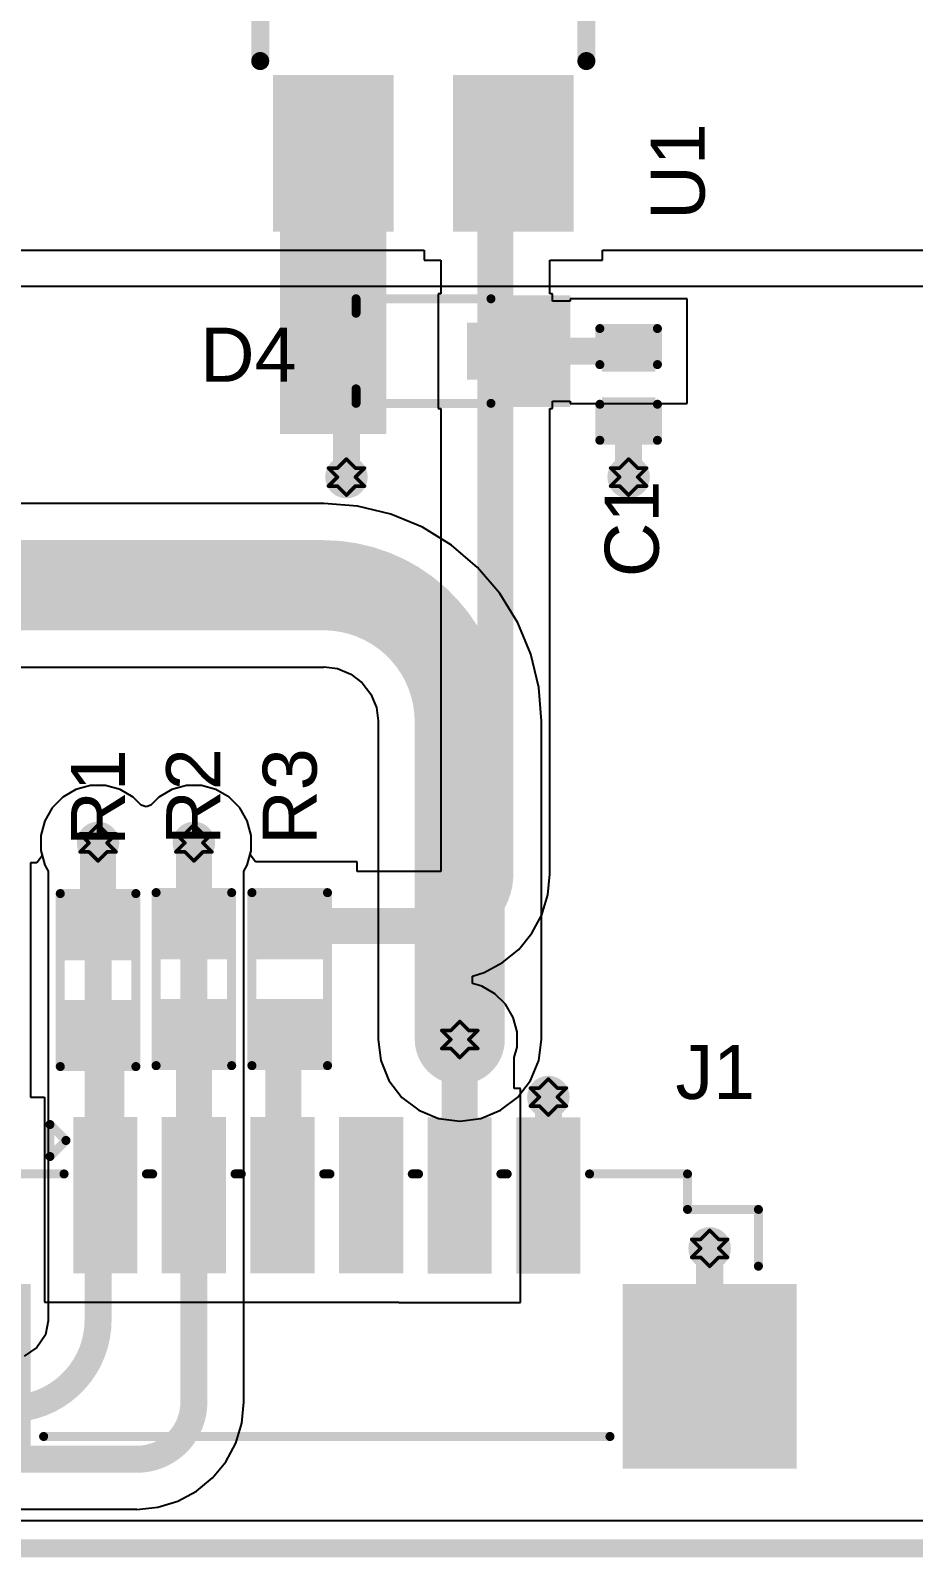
# Model space of a CAD drawing. Header units: inches. Extents: x -4 to 182, y -4 to 85.
# Drawn here: x 33.43 to 45.88, y -4.13 to 17.39 of the extents above; entities that cross this region are included whole.
import ezdxf

# ---------------------------------------------------------------- set-up
doc = ezdxf.new("R2010")
doc.units = ezdxf.units.IN
for name, color, linetype in [('Board Outline', 216, 'Continuous'), ('Bottom Layer', 5, 'Continuous'), ('Drill Drawing', 1, 'Continuous'), ('Top Layer', 1, 'Continuous'), ('Top Overlay', 2, 'Continuous'), ('Top Paste', 8, 'Continuous'), ('Top Solder', 216, 'Continuous'), ('Via Holes', 16, 'Continuous')]:
    doc.layers.add(name, color=color, linetype=linetype)
doc.styles.add('Arial', font='', dxfattribs={"height": 0.2})
doc.styles.get('Arial').set_extended_font_data('Arial')

# ---------------------------------------------------------------- blocks, each defined once
blk = doc.blocks.new('SFH6156_2_1')
at = {"layer": 'Top Layer'}
for points in [[(-5.55, 2.02), (-3.55, 2.02), (-3.55, 0.52), (-5.55, 0.52)], [(3.55, 2.02), (5.55, 2.02), (5.55, 0.52), (3.55, 0.52)], [(-5.55, -0.52), (-3.55, -0.52), (-3.55, -2.02), (-5.55, -2.02)], [(3.55, -0.52), (5.55, -0.52), (5.55, -2.02), (3.55, -2.02)]]:
    blk.add_hatch(color=1, dxfattribs=at).paths.add_polyline_path(points)
at = {"layer": 'Top Paste'}
for points in [[(-5.55, 2.02), (-3.55, 2.02), (-3.55, 0.52), (-5.55, 0.52)], [(3.55, 2.02), (5.55, 2.02), (5.55, 0.52), (3.55, 0.52)], [(-5.55, -0.52), (-3.55, -0.52), (-3.55, -2.02), (-5.55, -2.02)], [(3.55, -0.52), (5.55, -0.52), (5.55, -2.02), (3.55, -2.02)]]:
    blk.add_hatch(color=8, dxfattribs=at).paths.add_polyline_path(points)
at = {"layer": 'Top Solder'}
for points in [[(-5.652, 2.122), (-3.448, 2.122), (-3.448, 0.418), (-5.652, 0.418)], [(3.448, 2.122), (5.652, 2.122), (5.652, 0.418), (3.448, 0.418)], [(-5.652, -0.418), (-3.448, -0.418), (-3.448, -2.122), (-5.652, -2.122)], [(3.448, -0.418), (5.652, -0.418), (5.652, -2.122), (3.448, -2.122)]]:
    blk.add_hatch(color=216, dxfattribs=at).paths.add_polyline_path(points)
at = {"layer": 'Top Overlay', "const_width": 0.254}
for points in [[(3.25, 2.3), (-3.25, 2.3)], [(-5.956, 1.152), (-5.956, 1.406)], [(-5.829, 1.279), (-5.956, 1.406)], [(-5.956, 1.152), (-5.829, 1.279)], [(3.25, -2.3), (-3.25, -2.3)]]:
    blk.add_lwpolyline(points, dxfattribs=at)
at = {"layer": 'Top Overlay', "const_width": 0.127}
for points in [[(-3.314, 2.3, 1), (-3.187, 2.3, 1)], [(3.186, 2.3, 1), (3.313, 2.3, 1)], [(-6.02, 1.406, 1), (-5.893, 1.406, 1)], [(-6.02, 1.406, 1), (-5.893, 1.406, 1)], [(-5.893, 1.279, 1), (-5.766, 1.279, 1)], [(-5.893, 1.279, 1), (-5.766, 1.279, 1)], [(-6.02, 1.152, 1), (-5.893, 1.152, 1)], [(-6.02, 1.152, 1), (-5.893, 1.152, 1)], [(-3.314, -2.3, 1), (-3.187, -2.3, 1)], [(3.186, -2.3, 1), (3.313, -2.3, 1)]]:
    blk.add_lwpolyline(points, format="xyb", close=True, dxfattribs=at)
blk = doc.blocks.new('R___0603_8')
at = {"layer": 'Top Layer'}
for points in [[(-0.381, 0.445), (-0.381, -0.445), (-1.143, -0.445), (-1.143, 0.445)], [(1.143, 0.445), (1.143, -0.445), (0.381, -0.445), (0.381, 0.445)]]:
    blk.add_hatch(color=1, dxfattribs=at).paths.add_polyline_path(points)
at = {"layer": 'Top Paste'}
for points in [[(-0.381, 0.445), (-0.381, -0.445), (-1.143, -0.445), (-1.143, 0.445)], [(1.143, 0.445), (1.143, -0.445), (0.381, -0.445), (0.381, 0.445)]]:
    blk.add_hatch(color=8, dxfattribs=at).paths.add_polyline_path(points)
at = {"layer": 'Top Solder'}
for points in [[(-0.279, 0.546), (-0.279, -0.546), (-1.245, -0.546), (-1.245, 0.546)], [(1.245, 0.546), (1.245, -0.546), (0.279, -0.546), (0.279, 0.546)]]:
    blk.add_hatch(color=216, dxfattribs=at).paths.add_polyline_path(points)
at = {"layer": 'Top Overlay', "const_width": 0.127}
for points in [[(1.219, 0.533), (-1.219, 0.533)], [(-1.219, -0.533), (-1.219, 0.533)], [(1.219, -0.533), (1.219, 0.533)], [(1.219, -0.533), (-1.219, -0.533)]]:
    blk.add_lwpolyline(points, dxfattribs=at)
at = {"layer": 'Top Overlay', "const_width": 0.0635}
for points in [[(-1.251, 0.533, 1), (-1.187, 0.533, 1)], [(-1.251, 0.533, 1), (-1.187, 0.533, 1)], [(1.187, 0.533, 1), (1.251, 0.533, 1)], [(1.187, 0.533, 1), (1.251, 0.533, 1)], [(-1.251, -0.533, 1), (-1.187, -0.533, 1)], [(-1.251, -0.533, 1), (-1.187, -0.533, 1)], [(1.187, -0.533, 1), (1.251, -0.533, 1)], [(1.187, -0.533, 1), (1.251, -0.533, 1)]]:
    blk.add_lwpolyline(points, format="xyb", close=True, dxfattribs=at)
blk = doc.blocks.new('R___0603_9')
at = {"layer": 'Top Layer'}
for points in [[(-0.381, 0.445), (-0.381, -0.445), (-1.143, -0.445), (-1.143, 0.445)], [(1.143, 0.445), (1.143, -0.445), (0.381, -0.445), (0.381, 0.445)]]:
    blk.add_hatch(color=1, dxfattribs=at).paths.add_polyline_path(points)
at = {"layer": 'Top Paste'}
for points in [[(-0.381, 0.445), (-0.381, -0.445), (-1.143, -0.445), (-1.143, 0.445)], [(1.143, 0.445), (1.143, -0.445), (0.381, -0.445), (0.381, 0.445)]]:
    blk.add_hatch(color=8, dxfattribs=at).paths.add_polyline_path(points)
at = {"layer": 'Top Solder'}
for points in [[(-0.279, 0.546), (-0.279, -0.546), (-1.245, -0.546), (-1.245, 0.546)], [(1.245, 0.546), (1.245, -0.546), (0.279, -0.546), (0.279, 0.546)]]:
    blk.add_hatch(color=216, dxfattribs=at).paths.add_polyline_path(points)
at = {"layer": 'Top Overlay', "const_width": 0.127}
for points in [[(-1.219, 0.533), (1.219, 0.533)], [(-1.219, -0.533), (-1.219, 0.533)], [(1.219, -0.533), (1.219, 0.533)], [(-1.219, -0.533), (1.219, -0.533)]]:
    blk.add_lwpolyline(points, dxfattribs=at)
at = {"layer": 'Top Overlay', "const_width": 0.0635}
for points in [[(-1.251, 0.533, 1), (-1.187, 0.533, 1)], [(-1.251, 0.533, 1), (-1.187, 0.533, 1)], [(1.187, 0.533, 1), (1.251, 0.533, 1)], [(1.187, 0.533, 1), (1.251, 0.533, 1)], [(-1.251, -0.533, 1), (-1.187, -0.533, 1)], [(-1.251, -0.533, 1), (-1.187, -0.533, 1)], [(1.187, -0.533, 1), (1.251, -0.533, 1)], [(1.187, -0.533, 1), (1.251, -0.533, 1)]]:
    blk.add_lwpolyline(points, format="xyb", close=True, dxfattribs=at)
blk = doc.blocks.new('R___0603_10')
at = {"layer": 'Top Layer'}
for points in [[(-0.381, 0.445), (-0.381, -0.445), (-1.143, -0.445), (-1.143, 0.445)], [(1.143, 0.445), (1.143, -0.445), (0.381, -0.445), (0.381, 0.445)]]:
    blk.add_hatch(color=1, dxfattribs=at).paths.add_polyline_path(points)
at = {"layer": 'Top Paste'}
for points in [[(-0.381, 0.445), (-0.381, -0.445), (-1.143, -0.445), (-1.143, 0.445)], [(1.143, 0.445), (1.143, -0.445), (0.381, -0.445), (0.381, 0.445)]]:
    blk.add_hatch(color=8, dxfattribs=at).paths.add_polyline_path(points)
at = {"layer": 'Top Solder'}
for points in [[(-0.279, 0.546), (-0.279, -0.546), (-1.245, -0.546), (-1.245, 0.546)], [(1.245, 0.546), (1.245, -0.546), (0.279, -0.546), (0.279, 0.546)]]:
    blk.add_hatch(color=216, dxfattribs=at).paths.add_polyline_path(points)
at = {"layer": 'Top Overlay', "const_width": 0.127}
for points in [[(1.219, 0.533), (-1.219, 0.533)], [(-1.219, -0.533), (-1.219, 0.533)], [(1.219, -0.533), (1.219, 0.533)], [(1.219, -0.533), (-1.219, -0.533)]]:
    blk.add_lwpolyline(points, dxfattribs=at)
at = {"layer": 'Top Overlay', "const_width": 0.0635}
for points in [[(-1.251, 0.533, 1), (-1.187, 0.533, 1)], [(-1.251, 0.533, 1), (-1.187, 0.533, 1)], [(1.187, 0.533, 1), (1.251, 0.533, 1)], [(1.187, 0.533, 1), (1.251, 0.533, 1)], [(-1.251, -0.533, 1), (-1.187, -0.533, 1)], [(-1.251, -0.533, 1), (-1.187, -0.533, 1)], [(1.187, -0.533, 1), (1.251, -0.533, 1)], [(1.187, -0.533, 1), (1.251, -0.533, 1)]]:
    blk.add_lwpolyline(points, format="xyb", close=True, dxfattribs=at)
blk = doc.blocks.new('HC_1_25_6PLT_18')
at = {"layer": 'Top Layer'}
for points in [[(-2.775, 0.277), (-3.475, 0.277), (-3.475, 2.277), (-2.775, 2.277)], [(-1.525, 0.275), (-2.225, 0.275), (-2.225, 2.275), (-1.525, 2.275)], [(-0.275, 0.275), (-0.975, 0.275), (-0.975, 2.275), (-0.275, 2.275)], [(0.975, 0.275), (0.275, 0.275), (0.275, 2.275), (0.975, 2.275)], [(2.225, 0.273), (1.525, 0.273), (1.525, 2.273), (2.225, 2.273)], [(3.475, 0.273), (2.775, 0.273), (2.775, 2.273), (3.475, 2.273)], [(-6.575, -0.027), (-4.225, -0.027), (-4.225, -2.527), (-6.575, -2.527)], [(4.225, -0.027), (6.575, -0.027), (6.575, -2.527), (4.225, -2.527)]]:
    blk.add_hatch(color=1, dxfattribs=at).paths.add_polyline_path(points)
at = {"layer": 'Top Paste'}
for points in [[(-2.775, 0.277), (-3.475, 0.277), (-3.475, 2.277), (-2.775, 2.277)], [(-1.525, 0.275), (-2.225, 0.275), (-2.225, 2.275), (-1.525, 2.275)], [(-0.275, 0.275), (-0.975, 0.275), (-0.975, 2.275), (-0.275, 2.275)], [(0.975, 0.275), (0.275, 0.275), (0.275, 2.275), (0.975, 2.275)], [(2.225, 0.273), (1.525, 0.273), (1.525, 2.273), (2.225, 2.273)], [(3.475, 0.273), (2.775, 0.273), (2.775, 2.273), (3.475, 2.273)], [(-6.575, -0.027), (-4.225, -0.027), (-4.225, -2.527), (-6.575, -2.527)], [(4.225, -0.027), (6.575, -0.027), (6.575, -2.527), (4.225, -2.527)]]:
    blk.add_hatch(color=8, dxfattribs=at).paths.add_polyline_path(points)
at = {"layer": 'Top Solder'}
for points in [[(-2.674, 0.175), (-3.577, 0.175), (-3.577, 2.378), (-2.674, 2.378)], [(-1.423, 0.173), (-2.327, 0.173), (-2.327, 2.376), (-1.423, 2.376)], [(-0.173, 0.174), (-1.077, 0.174), (-1.077, 2.377), (-0.173, 2.377)], [(1.077, 0.173), (0.173, 0.173), (0.173, 2.376), (1.077, 2.376)], [(2.327, 0.171), (1.423, 0.171), (1.423, 2.374), (2.327, 2.374)], [(3.577, 0.171), (2.673, 0.171), (2.673, 2.374), (3.577, 2.374)], [(-6.625, 0.023), (-4.175, 0.023), (-4.175, -2.577), (-6.625, -2.577)], [(4.175, 0.023), (6.625, 0.023), (6.625, -2.577), (4.175, -2.577)]]:
    blk.add_hatch(color=216, dxfattribs=at).paths.add_polyline_path(points)
at = {"layer": 'Top Overlay', "const_width": 0.127}
for points in [[(-3.905, 2.272), (-3.679, 2.047)], [(-3.905, 1.821), (-3.905, 2.272)], [(-3.905, 1.821), (-3.679, 2.047)], [(-4.912, 1.575), (-3.706, 1.575)], [(-4.912, 1.075), (-4.912, 1.575)], [(-2.544, 1.575), (-2.456, 1.575)], [(-1.294, 1.575), (-1.206, 1.575)], [(-0.044, 1.575), (0.044, 1.575)], [(1.206, 1.575), (1.294, 1.575)], [(2.456, 1.575), (2.544, 1.575)], [(3.706, 1.575), (5.088, 1.575)], [(5.088, 1.075), (5.088, 1.575)], [(-6.112, 1.075), (-4.912, 1.075)], [(-6.112, 0.275), (-6.112, 1.075)], [(5.088, 1.075), (6.088, 1.075)], [(6.088, 0.275), (6.088, 1.075)], [(-3.994, -2.125), (3.994, -2.125)]]:
    blk.add_lwpolyline(points, dxfattribs=at)
at = {"layer": 'Top Overlay', "const_width": 0.0635}
for points in [[(-3.936, 2.272, 1), (-3.873, 2.272, 1)], [(-3.936, 2.272, 1), (-3.873, 2.272, 1)], [(-3.711, 2.047, 1), (-3.647, 2.047, 1)], [(-3.711, 2.047, 1), (-3.647, 2.047, 1)], [(-3.936, 1.821, 1), (-3.873, 1.821, 1)], [(-3.936, 1.821, 1), (-3.873, 1.821, 1)], [(-4.944, 1.575, 1), (-4.881, 1.575, 1)], [(-4.944, 1.575, 1), (-4.881, 1.575, 1)], [(-3.738, 1.575, 1), (-3.674, 1.575, 1)], [(-2.576, 1.575, 1), (-2.512, 1.575, 1)], [(-2.488, 1.575, 1), (-2.424, 1.575, 1)], [(-1.326, 1.575, 1), (-1.262, 1.575, 1)], [(-1.238, 1.575, 1), (-1.174, 1.575, 1)], [(-0.076, 1.575, 1), (-0.012, 1.575, 1)], [(0.012, 1.575, 1), (0.076, 1.575, 1)], [(1.174, 1.575, 1), (1.238, 1.575, 1)], [(1.262, 1.575, 1), (1.326, 1.575, 1)], [(2.424, 1.575, 1), (2.488, 1.575, 1)], [(2.512, 1.575, 1), (2.576, 1.575, 1)], [(3.674, 1.575, 1), (3.738, 1.575, 1)], [(5.056, 1.575, 1), (5.119, 1.575, 1)], [(5.056, 1.575, 1), (5.119, 1.575, 1)], [(-6.144, 1.075, 1), (-6.081, 1.075, 1)], [(-6.144, 1.075, 1), (-6.081, 1.075, 1)], [(-4.944, 1.075, 1), (-4.881, 1.075, 1)], [(-4.944, 1.075, 1), (-4.881, 1.075, 1)], [(5.056, 1.075, 1), (5.119, 1.075, 1)], [(5.056, 1.075, 1), (5.119, 1.075, 1)], [(6.056, 1.075, 1), (6.119, 1.075, 1)], [(6.056, 1.075, 1), (6.119, 1.075, 1)], [(-6.144, 0.275, 1), (-6.081, 0.275, 1)], [(6.056, 0.275, 1), (6.119, 0.275, 1)], [(-4.026, -2.125, 1), (-3.962, -2.125, 1)], [(3.962, -2.125, 1), (4.026, -2.125, 1)]]:
    blk.add_lwpolyline(points, format="xyb", close=True, dxfattribs=at)
blk = doc.blocks.new('SOD323F_19')
at = {"layer": 'Top Layer'}
for points in [[(-1.35, 0.3), (-0.75, 0.3), (-0.75, -0.3), (-1.35, -0.3)], [(0.75, 0.3), (1.35, 0.3), (1.35, -0.3), (0.75, -0.3)]]:
    blk.add_hatch(color=1, dxfattribs=at).paths.add_polyline_path(points)
at = {"layer": 'Top Overlay'}
for points in [[(0.988, 0.381), (2.108, 0.381), (2.108, 0.787), (0.988, 0.787)], [(1.422, -0.406), (2.108, -0.406), (2.108, 0.457), (1.422, 0.457)], [(0.988, -0.787), (2.108, -0.787), (2.108, -0.381), (0.988, -0.381)]]:
    blk.add_hatch(color=2, dxfattribs=at).paths.add_polyline_path(points)
at = {"layer": 'Top Paste'}
for points in [[(-1.35, 0.3), (-0.75, 0.3), (-0.75, -0.3), (-1.35, -0.3)], [(0.75, 0.3), (1.35, 0.3), (1.35, -0.3), (0.75, -0.3)]]:
    blk.add_hatch(color=8, dxfattribs=at).paths.add_polyline_path(points)
at = {"layer": 'Top Solder'}
for points in [[(-1.452, 0.402), (-0.648, 0.402), (-0.648, -0.402), (-1.452, -0.402)], [(0.648, 0.402), (1.452, 0.402), (1.452, -0.402), (0.648, -0.402)]]:
    blk.add_hatch(color=216, dxfattribs=at).paths.add_polyline_path(points)
at = {"layer": 'Top Overlay', "const_width": 0.127}
for points in [[(-0.914, 0.737), (0.988, 0.737)], [(-0.914, 0.533), (-0.914, 0.737)], [(-0.914, -0.737), (-0.914, -0.533)], [(-0.914, -0.737), (0.988, -0.737)]]:
    blk.add_lwpolyline(points, dxfattribs=at)
at = {"layer": 'Top Overlay', "const_width": 0.0635}
for points in [[(-0.946, 0.737, 1), (-0.883, 0.737, 1)], [(-0.946, 0.737, 1), (-0.883, 0.737, 1)], [(0.957, 0.737, 1), (1.02, 0.737, 1)], [(-0.946, 0.533, 1), (-0.883, 0.533, 1)], [(-0.946, -0.533, 1), (-0.883, -0.533, 1)], [(-0.946, -0.737, 1), (-0.883, -0.737, 1)], [(-0.946, -0.737, 1), (-0.883, -0.737, 1)], [(0.957, -0.737, 1), (1.02, -0.737, 1)]]:
    blk.add_lwpolyline(points, format="xyb", close=True, dxfattribs=at)
blk = doc.blocks.new('C___0402_23')
at = {"layer": 'Top Layer'}
for points in [[(-0.699, -0.318), (-0.699, 0.318), (-0.241, 0.318), (-0.241, -0.318)], [(0.241, -0.318), (0.241, 0.318), (0.699, 0.318), (0.699, -0.318)]]:
    blk.add_hatch(color=1, dxfattribs=at).paths.add_polyline_path(points)
at = {"layer": 'Top Paste'}
for points in [[(-0.699, -0.318), (-0.699, 0.318), (-0.241, 0.318), (-0.241, -0.318)], [(0.241, -0.318), (0.241, 0.318), (0.699, 0.318), (0.699, -0.318)]]:
    blk.add_hatch(color=8, dxfattribs=at).paths.add_polyline_path(points)
at = {"layer": 'Top Solder'}
for points in [[(-0.759, -0.377), (-0.759, 0.377), (-0.181, 0.377), (-0.181, -0.377)], [(0.181, -0.377), (0.181, 0.377), (0.758, 0.377), (0.758, -0.377)]]:
    blk.add_hatch(color=216, dxfattribs=at).paths.add_polyline_path(points)
at = {"layer": 'Top Overlay', "const_width": 0.127}
for points in [[(-0.787, 0.406), (-0.787, -0.406)], [(-0.279, 0.406), (-0.787, 0.406)], [(0.279, 0.406), (0.787, 0.406)], [(0.787, 0.406), (0.787, -0.406)], [(-0.787, -0.406), (-0.279, -0.406)], [(0.279, -0.406), (0.787, -0.406)]]:
    blk.add_lwpolyline(points, dxfattribs=at)
at = {"layer": 'Top Overlay', "const_width": 0.0635}
for points in [[(-0.819, 0.406, 1), (-0.756, 0.406, 1)], [(-0.819, 0.406, 1), (-0.756, 0.406, 1)], [(-0.311, 0.406, 1), (-0.248, 0.406, 1)], [(0.248, 0.406, 1), (0.311, 0.406, 1)], [(0.756, 0.406, 1), (0.819, 0.406, 1)], [(0.756, 0.406, 1), (0.819, 0.406, 1)], [(-0.819, -0.406, 1), (-0.756, -0.406, 1)], [(-0.819, -0.406, 1), (-0.756, -0.406, 1)], [(-0.311, -0.406, 1), (-0.248, -0.406, 1)], [(0.248, -0.406, 1), (0.311, -0.406, 1)], [(0.756, -0.406, 1), (0.819, -0.406, 1)], [(0.756, -0.406, 1), (0.819, -0.406, 1)]]:
    blk.add_lwpolyline(points, format="xyb", close=True, dxfattribs=at)

msp = doc.modelspace()

# ---------------------------------------------------------------- hatches: boundary and pattern name
at = {"layer": 'Bottom Layer'}
h = msp.add_hatch(color=5, dxfattribs=at)
edge = h.paths.add_edge_path()
edge.add_arc((37.886, 11.1), 0.3, 0, 360)
h = msp.add_hatch(color=5, dxfattribs=at)
edge = h.paths.add_edge_path()
edge.add_arc((41.866, 11.1), 0.3, 0, 360)
h = msp.add_hatch(color=5, dxfattribs=at)
edge = h.paths.add_edge_path()
edge.add_arc((34.383, 5.944), 0.3, 0, 360)
h = msp.add_hatch(color=5, dxfattribs=at)
edge = h.paths.add_edge_path()
edge.add_arc((35.734, 5.944), 0.3, 0, 360)
h = msp.add_hatch(color=5, dxfattribs=at)
edge = h.paths.add_edge_path()
edge.add_arc((39.484, 3.173), 0.3, 0, 360)
h = msp.add_hatch(color=5, dxfattribs=at)
edge = h.paths.add_edge_path()
edge.add_arc((40.734, 2.362), 0.3, 0, 360)
h = msp.add_hatch(color=5, dxfattribs=at)
edge = h.paths.add_edge_path()
edge.add_arc((43.009, 0.229), 0.3, 0, 360)
at = {"layer": 'Top Layer'}
msp.add_hatch(color=1, dxfattribs=at).paths.add_polyline_path([(36.95, 11.708), (38.45, 11.708), (38.45, 16.663), (36.95, 16.663)])
h = msp.add_hatch(color=1, dxfattribs=at)
edge = h.paths.add_edge_path()
edge.add_arc((37.886, 11.1), 0.3, 0, 360)
h = msp.add_hatch(color=1, dxfattribs=at)
edge = h.paths.add_edge_path()
edge.add_arc((41.866, 11.1), 0.3, 0, 360)
h = msp.add_hatch(color=1, dxfattribs=at)
edge = h.paths.add_edge_path()
edge.add_arc((34.383, 5.944), 0.3, 0, 360)
h = msp.add_hatch(color=1, dxfattribs=at)
edge = h.paths.add_edge_path()
edge.add_arc((35.734, 5.944), 0.3, 0, 360)
h = msp.add_hatch(color=1, dxfattribs=at)
edge = h.paths.add_edge_path()
edge.add_arc((39.484, 3.173), 0.3, 0, 360)
h = msp.add_hatch(color=1, dxfattribs=at)
edge = h.paths.add_edge_path()
edge.add_arc((40.734, 2.362), 0.3, 0, 360)
h = msp.add_hatch(color=1, dxfattribs=at)
edge = h.paths.add_edge_path()
edge.add_arc((43.009, 0.229), 0.3, 0, 360)
at = {"layer": 'Via Holes'}
h = msp.add_hatch(color=7, dxfattribs=at)
edge = h.paths.add_edge_path()
edge.add_arc((37.886, 11.1), 0.15, 0, 360)
h = msp.add_hatch(color=7, dxfattribs=at)
edge = h.paths.add_edge_path()
edge.add_arc((41.866, 11.1), 0.15, 0, 360)
h = msp.add_hatch(color=7, dxfattribs=at)
edge = h.paths.add_edge_path()
edge.add_arc((34.383, 5.944), 0.15, 0, 360)
h = msp.add_hatch(color=7, dxfattribs=at)
edge = h.paths.add_edge_path()
edge.add_arc((35.734, 5.944), 0.15, 0, 360)
h = msp.add_hatch(color=7, dxfattribs=at)
edge = h.paths.add_edge_path()
edge.add_arc((39.484, 3.173), 0.15, 0, 360)
h = msp.add_hatch(color=7, dxfattribs=at)
edge = h.paths.add_edge_path()
edge.add_arc((40.734, 2.362), 0.15, 0, 360)
h = msp.add_hatch(color=7, dxfattribs=at)
edge = h.paths.add_edge_path()
edge.add_arc((43.009, 0.229), 0.15, 0, 360)

# ---------------------------------------------------------------- linework, layer by layer
at = {"layer": 'Board Outline', "const_width": 0.254}
msp.add_lwpolyline([(-1, -4), (50.174, -4)], dxfattribs=at)
at = {"layer": 'Bottom Layer'}
for p, q in [((-2.006, 13.792), (51.228, 13.792)), ((37.56, 10.729), (29.981, 10.729)), ((37.567, 10.728), (37.56, 10.729)), ((38.041, 10.69), (37.567, 10.728)), ((38.511, 10.578), (38.041, 10.69)), ((38.957, 10.393), (38.511, 10.578)), ((39.369, 10.141), (38.957, 10.393)), ((39.736, 9.827), (39.369, 10.141)), ((40.049, 9.46), (39.736, 9.827)), ((40.302, 9.048), (40.049, 9.46)), ((40.486, 8.602), (40.302, 9.048)), ((29.981, 8.423), (37.56, 8.423)), ((37.56, 8.423), (37.574, 8.425)), ((37.574, 8.425), (37.761, 8.4)), ((37.761, 8.4), (37.948, 8.323)), ((40.599, 8.133), (40.486, 8.602)), ((37.948, 8.323), (38.108, 8.2)), ((38.108, 8.2), (38.231, 8.039)), ((38.231, 8.039), (38.309, 7.852)), ((40.636, 7.658), (40.599, 8.133)), ((38.309, 7.852), (38.334, 7.666)), ((38.334, 7.666), (38.332, 7.651)), ((38.332, 7.651), (38.332, 3.173)), ((40.637, 7.651), (40.636, 7.658)), ((40.637, 3.173), (40.637, 7.651)), ((34.071, 6.697), (33.886, 6.59)), ((34.276, 6.752), (34.071, 6.697)), ((34.489, 6.752), (34.276, 6.752)), ((34.694, 6.697), (34.489, 6.752)), ((34.879, 6.59), (34.694, 6.697)), ((35.423, 6.697), (35.238, 6.59)), ((35.628, 6.752), (35.423, 6.697)), ((35.841, 6.752), (35.628, 6.752)), ((36.046, 6.697), (35.841, 6.752)), ((36.231, 6.59), (36.046, 6.697)), ((33.886, 6.59), (33.736, 6.44)), ((34.992, 6.477), (34.879, 6.59)), ((35.059, 6.451), (34.992, 6.477)), ((35.125, 6.477), (35.059, 6.451)), ((35.238, 6.59), (35.125, 6.477)), ((36.381, 6.44), (36.231, 6.59)), ((33.63, 6.255), (33.575, 6.05)), ((33.736, 6.44), (33.63, 6.255)), ((36.487, 6.255), (36.381, 6.44)), ((36.542, 6.05), (36.487, 6.255)), ((33.575, 6.05), (33.575, 5.837)), ((36.542, 5.837), (36.542, 6.05)), ((33.575, 5.837), (33.63, 5.632)), ((36.487, 5.632), (36.542, 5.837)), ((33.63, 5.632), (33.678, 5.548)), ((36.439, 5.548), (36.487, 5.632)), ((33.678, 5.548), (33.678, -0.78)), ((36.439, -1.94), (36.439, 5.548)), ((38.332, 3.173), (38.371, 2.875)), ((40.598, 2.875), (40.637, 3.173)), ((38.371, 2.875), (38.486, 2.596)), ((40.483, 2.596), (40.598, 2.875)), ((38.486, 2.596), (38.669, 2.358)), ((40.3, 2.358), (40.483, 2.596)), ((38.669, 2.358), (38.908, 2.175)), ((38.908, 2.175), (39.186, 2.059)), ((39.783, 2.059), (40.061, 2.175)), ((40.061, 2.175), (40.3, 2.358)), ((39.186, 2.059), (39.484, 2.02)), ((39.484, 2.02), (39.783, 2.059)), ((33.68, -0.792), (33.64, -0.991)), ((33.678, -0.78), (33.68, -0.792)), ((33.64, -0.991), (33.521, -1.17)), ((33.521, -1.17), (33.342, -1.289)), ((36.411, -2.235), (36.44, -1.94)), ((36.44, -1.94), (36.439, -1.94)), ((36.325, -2.518), (36.411, -2.235)), ((36.186, -2.778), (36.325, -2.518)), ((35.998, -3.007), (36.186, -2.778)), ((35.77, -3.195), (35.998, -3.007)), ((35.509, -3.334), (35.77, -3.195)), ((34.931, -3.449), (35.226, -3.42)), ((35.226, -3.42), (35.509, -3.334)), ((50.345, -3.612), (17.139, -3.612)), ((17.261, -3.448), (34.931, -3.448)), ((34.931, -3.448), (34.931, -3.449))]:
    msp.add_line(p, q, dxfattribs=at)
for points, const_width in [([(29.981, 9.576), (37.56, 9.576)], 1.27), ([(39.484, 3.173), (39.484, 7.651)], 1.27), ([(34.383, -0.78), (34.383, 5.944)], 0.381), ([(35.734, -1.94), (35.734, 5.944)], 0.381), ([(16.866, -2.743), (34.931, -2.743)], 0.381)]:
    msp.add_lwpolyline(points, dxfattribs=dict(at, const_width=const_width))
for points, const_width in [([(37.242, 9.576, 1), (37.877, 9.576, 1)], 0.635), ([(37.242, 9.576, 1), (37.877, 9.576, 1)], 0.635), ([(39.167, 7.651, 1), (39.802, 7.651, 1)], 0.635), ([(39.167, 7.651, 1), (39.802, 7.651, 1)], 0.635), ([(34.287, 5.944, 1), (34.478, 5.944, 1)], 0.191), ([(35.639, 5.944, 1), (35.83, 5.944, 1)], 0.191), ([(39.167, 3.173, 1), (39.802, 3.173, 1)], 0.635), ([(34.287, -0.78, 1), (34.478, -0.78, 1)], 0.191), ([(34.287, -0.78, 1), (34.478, -0.78, 1)], 0.191), ([(35.639, -1.94, 1), (35.83, -1.94, 1)], 0.191), ([(35.639, -1.94, 1), (35.83, -1.94, 1)], 0.191), ([(34.836, -2.743, 1), (35.027, -2.743, 1)], 0.191), ([(34.836, -2.743, 1), (35.027, -2.743, 1)], 0.191)]:
    msp.add_lwpolyline(points, format="xyb", close=True, dxfattribs=dict(at, const_width=const_width))
for points, const_width in [([(37.56, 9.576, -0.414214), (39.484, 7.651)], 1.27), ([(34.383, -0.78, -0.414214), (33.131, -2.032)], 0.381), ([(35.734, -1.94, -0.414214), (34.931, -2.743)], 0.381)]:
    msp.add_lwpolyline(points, format="xyb", dxfattribs=dict(at, const_width=const_width))
at = {"layer": 'Drill Drawing', "const_width": 0.0508}
for points in [[(37.632, 11.227), (37.759, 11.1)], [(37.632, 11.227), (37.759, 11.227)], [(37.759, 11.227), (37.886, 11.354)], [(37.886, 11.354), (38.013, 11.227)], [(38.013, 11.227), (38.14, 11.227)], [(38.013, 11.1), (38.14, 11.227)], [(41.612, 11.227), (41.739, 11.1)], [(41.612, 11.227), (41.739, 11.227)], [(41.739, 11.227), (41.866, 11.354)], [(41.866, 11.354), (41.993, 11.227)], [(41.993, 11.227), (42.12, 11.227)], [(41.993, 11.1), (42.12, 11.227)], [(37.632, 10.973), (37.759, 11.1)], [(37.632, 10.973), (37.759, 10.973)], [(37.759, 10.973), (37.886, 10.846)], [(37.886, 10.846), (38.013, 10.973)], [(38.013, 11.1), (38.14, 10.973)], [(38.013, 10.973), (38.14, 10.973)], [(41.612, 10.973), (41.739, 11.1)], [(41.612, 10.973), (41.739, 10.973)], [(41.739, 10.973), (41.866, 10.846)], [(41.866, 10.846), (41.993, 10.973)], [(41.993, 11.1), (42.12, 10.973)], [(41.993, 10.973), (42.12, 10.973)], [(34.129, 6.071), (34.256, 5.944)], [(34.129, 6.071), (34.256, 6.071)], [(34.256, 6.071), (34.383, 6.198)], [(34.383, 6.198), (34.51, 6.071)], [(34.51, 6.071), (34.637, 6.071)], [(34.51, 5.944), (34.637, 6.071)], [(35.48, 6.071), (35.607, 5.944)], [(35.48, 6.071), (35.607, 6.071)], [(35.607, 6.071), (35.734, 6.198)], [(35.734, 6.198), (35.861, 6.071)], [(35.861, 6.071), (35.988, 6.071)], [(35.861, 5.944), (35.988, 6.071)], [(34.129, 5.817), (34.256, 5.944)], [(34.129, 5.817), (34.256, 5.817)], [(34.256, 5.817), (34.383, 5.69)], [(34.383, 5.69), (34.51, 5.817)], [(34.51, 5.944), (34.637, 5.817)], [(34.51, 5.817), (34.637, 5.817)], [(35.48, 5.817), (35.607, 5.944)], [(35.48, 5.817), (35.607, 5.817)], [(35.607, 5.817), (35.734, 5.69)], [(35.734, 5.69), (35.861, 5.817)], [(35.861, 5.944), (35.988, 5.817)], [(35.861, 5.817), (35.988, 5.817)], [(39.357, 3.3), (39.484, 3.427)], [(39.484, 3.427), (39.611, 3.3)], [(39.23, 3.3), (39.357, 3.173)], [(39.23, 3.3), (39.357, 3.3)], [(39.611, 3.3), (39.738, 3.3)], [(39.611, 3.173), (39.738, 3.3)], [(39.23, 3.046), (39.357, 3.173)], [(39.23, 3.046), (39.357, 3.046)], [(39.357, 3.046), (39.484, 2.919)], [(39.484, 2.919), (39.611, 3.046)], [(39.611, 3.173), (39.738, 3.046)], [(39.611, 3.046), (39.738, 3.046)], [(40.607, 2.489), (40.734, 2.616)], [(40.734, 2.616), (40.861, 2.489)], [(40.48, 2.489), (40.607, 2.362)], [(40.48, 2.489), (40.607, 2.489)], [(40.48, 2.235), (40.607, 2.362)], [(40.861, 2.489), (40.988, 2.489)], [(40.861, 2.362), (40.988, 2.489)], [(40.861, 2.362), (40.988, 2.235)], [(40.48, 2.235), (40.607, 2.235)], [(40.607, 2.235), (40.734, 2.108)], [(40.734, 2.108), (40.861, 2.235)], [(40.861, 2.235), (40.988, 2.235)], [(42.882, 0.356), (43.009, 0.483)], [(43.009, 0.483), (43.136, 0.356)], [(42.755, 0.356), (42.882, 0.229)], [(42.755, 0.356), (42.882, 0.356)], [(42.755, 0.102), (42.882, 0.229)], [(43.136, 0.356), (43.263, 0.356)], [(43.136, 0.229), (43.263, 0.356)], [(43.136, 0.229), (43.263, 0.102)], [(42.755, 0.102), (42.882, 0.102)], [(42.882, 0.102), (43.009, -0.025)], [(43.009, -0.025), (43.136, 0.102)], [(43.136, 0.102), (43.263, 0.102)]]:
    msp.add_lwpolyline(points, dxfattribs=at)
at = {"layer": 'Drill Drawing', "const_width": 0.0254}
for points in [[(37.619, 11.227, 1), (37.645, 11.227, 1)], [(37.619, 11.227, 1), (37.645, 11.227, 1)], [(37.746, 11.227, 1), (37.772, 11.227, 1)], [(37.746, 11.227, 1), (37.772, 11.227, 1)], [(37.873, 11.354, 1), (37.899, 11.354, 1)], [(37.873, 11.354, 1), (37.899, 11.354, 1)], [(38, 11.227, 1), (38.026, 11.227, 1)], [(38, 11.227, 1), (38.026, 11.227, 1)], [(38.127, 11.227, 1), (38.153, 11.227, 1)], [(38.127, 11.227, 1), (38.153, 11.227, 1)], [(41.599, 11.227, 1), (41.624, 11.227, 1)], [(41.599, 11.227, 1), (41.624, 11.227, 1)], [(41.726, 11.227, 1), (41.751, 11.227, 1)], [(41.726, 11.227, 1), (41.751, 11.227, 1)], [(41.853, 11.354, 1), (41.878, 11.354, 1)], [(41.853, 11.354, 1), (41.878, 11.354, 1)], [(41.98, 11.227, 1), (42.005, 11.227, 1)], [(41.98, 11.227, 1), (42.005, 11.227, 1)], [(42.107, 11.227, 1), (42.132, 11.227, 1)], [(42.107, 11.227, 1), (42.132, 11.227, 1)], [(37.619, 10.973, 1), (37.645, 10.973, 1)], [(37.619, 10.973, 1), (37.645, 10.973, 1)], [(37.746, 11.1, 1), (37.772, 11.1, 1)], [(37.746, 11.1, 1), (37.772, 11.1, 1)], [(37.746, 10.973, 1), (37.772, 10.973, 1)], [(37.746, 10.973, 1), (37.772, 10.973, 1)], [(38, 11.1, 1), (38.026, 11.1, 1)], [(38, 11.1, 1), (38.026, 11.1, 1)], [(38, 10.973, 1), (38.026, 10.973, 1)], [(38, 10.973, 1), (38.026, 10.973, 1)], [(38.127, 10.973, 1), (38.153, 10.973, 1)], [(38.127, 10.973, 1), (38.153, 10.973, 1)], [(41.599, 10.973, 1), (41.624, 10.973, 1)], [(41.599, 10.973, 1), (41.624, 10.973, 1)], [(41.726, 11.1, 1), (41.751, 11.1, 1)], [(41.726, 11.1, 1), (41.751, 11.1, 1)], [(41.726, 10.973, 1), (41.751, 10.973, 1)], [(41.726, 10.973, 1), (41.751, 10.973, 1)], [(41.98, 11.1, 1), (42.005, 11.1, 1)], [(41.98, 11.1, 1), (42.005, 11.1, 1)], [(41.98, 10.973, 1), (42.005, 10.973, 1)], [(41.98, 10.973, 1), (42.005, 10.973, 1)], [(42.107, 10.973, 1), (42.132, 10.973, 1)], [(42.107, 10.973, 1), (42.132, 10.973, 1)], [(37.873, 10.846, 1), (37.899, 10.846, 1)], [(37.873, 10.846, 1), (37.899, 10.846, 1)], [(41.853, 10.846, 1), (41.878, 10.846, 1)], [(41.853, 10.846, 1), (41.878, 10.846, 1)], [(34.116, 6.071, 1), (34.141, 6.071, 1)], [(34.116, 6.071, 1), (34.141, 6.071, 1)], [(34.243, 6.071, 1), (34.268, 6.071, 1)], [(34.243, 6.071, 1), (34.268, 6.071, 1)], [(34.37, 6.198, 1), (34.395, 6.198, 1)], [(34.37, 6.198, 1), (34.395, 6.198, 1)], [(34.497, 6.071, 1), (34.522, 6.071, 1)], [(34.497, 6.071, 1), (34.522, 6.071, 1)], [(34.624, 6.071, 1), (34.649, 6.071, 1)], [(34.624, 6.071, 1), (34.649, 6.071, 1)], [(35.468, 6.071, 1), (35.493, 6.071, 1)], [(35.468, 6.071, 1), (35.493, 6.071, 1)], [(35.595, 6.071, 1), (35.62, 6.071, 1)], [(35.595, 6.071, 1), (35.62, 6.071, 1)], [(35.722, 6.198, 1), (35.747, 6.198, 1)], [(35.722, 6.198, 1), (35.747, 6.198, 1)], [(35.849, 6.071, 1), (35.874, 6.071, 1)], [(35.849, 6.071, 1), (35.874, 6.071, 1)], [(35.976, 6.071, 1), (36.001, 6.071, 1)], [(35.976, 6.071, 1), (36.001, 6.071, 1)], [(34.116, 5.817, 1), (34.141, 5.817, 1)], [(34.116, 5.817, 1), (34.141, 5.817, 1)], [(34.243, 5.944, 1), (34.268, 5.944, 1)], [(34.243, 5.944, 1), (34.268, 5.944, 1)], [(34.243, 5.817, 1), (34.268, 5.817, 1)], [(34.243, 5.817, 1), (34.268, 5.817, 1)], [(34.497, 5.944, 1), (34.522, 5.944, 1)], [(34.497, 5.944, 1), (34.522, 5.944, 1)], [(34.497, 5.817, 1), (34.522, 5.817, 1)], [(34.497, 5.817, 1), (34.522, 5.817, 1)], [(34.624, 5.817, 1), (34.649, 5.817, 1)], [(34.624, 5.817, 1), (34.649, 5.817, 1)], [(35.468, 5.817, 1), (35.493, 5.817, 1)], [(35.468, 5.817, 1), (35.493, 5.817, 1)], [(35.595, 5.944, 1), (35.62, 5.944, 1)], [(35.595, 5.944, 1), (35.62, 5.944, 1)], [(35.595, 5.817, 1), (35.62, 5.817, 1)], [(35.595, 5.817, 1), (35.62, 5.817, 1)], [(35.849, 5.944, 1), (35.874, 5.944, 1)], [(35.849, 5.944, 1), (35.874, 5.944, 1)], [(35.849, 5.817, 1), (35.874, 5.817, 1)], [(35.849, 5.817, 1), (35.874, 5.817, 1)], [(35.976, 5.817, 1), (36.001, 5.817, 1)], [(35.976, 5.817, 1), (36.001, 5.817, 1)], [(34.37, 5.69, 1), (34.395, 5.69, 1)], [(34.37, 5.69, 1), (34.395, 5.69, 1)], [(35.722, 5.69, 1), (35.747, 5.69, 1)], [(35.722, 5.69, 1), (35.747, 5.69, 1)], [(39.472, 3.427, 1), (39.497, 3.427, 1)], [(39.472, 3.427, 1), (39.497, 3.427, 1)], [(39.218, 3.3, 1), (39.243, 3.3, 1)], [(39.218, 3.3, 1), (39.243, 3.3, 1)], [(39.345, 3.3, 1), (39.37, 3.3, 1)], [(39.345, 3.3, 1), (39.37, 3.3, 1)], [(39.599, 3.3, 1), (39.624, 3.3, 1)], [(39.599, 3.3, 1), (39.624, 3.3, 1)], [(39.726, 3.3, 1), (39.751, 3.3, 1)], [(39.726, 3.3, 1), (39.751, 3.3, 1)], [(39.218, 3.046, 1), (39.243, 3.046, 1)], [(39.218, 3.046, 1), (39.243, 3.046, 1)], [(39.345, 3.173, 1), (39.37, 3.173, 1)], [(39.345, 3.173, 1), (39.37, 3.173, 1)], [(39.345, 3.046, 1), (39.37, 3.046, 1)], [(39.345, 3.046, 1), (39.37, 3.046, 1)], [(39.599, 3.173, 1), (39.624, 3.173, 1)], [(39.599, 3.173, 1), (39.624, 3.173, 1)], [(39.599, 3.046, 1), (39.624, 3.046, 1)], [(39.599, 3.046, 1), (39.624, 3.046, 1)], [(39.726, 3.046, 1), (39.751, 3.046, 1)], [(39.726, 3.046, 1), (39.751, 3.046, 1)], [(39.472, 2.919, 1), (39.497, 2.919, 1)], [(39.472, 2.919, 1), (39.497, 2.919, 1)], [(40.722, 2.616, 1), (40.747, 2.616, 1)], [(40.722, 2.616, 1), (40.747, 2.616, 1)], [(40.468, 2.489, 1), (40.493, 2.489, 1)], [(40.468, 2.489, 1), (40.493, 2.489, 1)], [(40.595, 2.489, 1), (40.62, 2.489, 1)], [(40.595, 2.489, 1), (40.62, 2.489, 1)], [(40.595, 2.362, 1), (40.62, 2.362, 1)], [(40.595, 2.362, 1), (40.62, 2.362, 1)], [(40.849, 2.489, 1), (40.874, 2.489, 1)], [(40.849, 2.489, 1), (40.874, 2.489, 1)], [(40.849, 2.362, 1), (40.874, 2.362, 1)], [(40.849, 2.362, 1), (40.874, 2.362, 1)], [(40.976, 2.489, 1), (41.001, 2.489, 1)], [(40.976, 2.489, 1), (41.001, 2.489, 1)], [(40.468, 2.235, 1), (40.493, 2.235, 1)], [(40.468, 2.235, 1), (40.493, 2.235, 1)], [(40.595, 2.235, 1), (40.62, 2.235, 1)], [(40.595, 2.235, 1), (40.62, 2.235, 1)], [(40.849, 2.235, 1), (40.874, 2.235, 1)], [(40.849, 2.235, 1), (40.874, 2.235, 1)], [(40.976, 2.235, 1), (41.001, 2.235, 1)], [(40.976, 2.235, 1), (41.001, 2.235, 1)], [(40.722, 2.108, 1), (40.747, 2.108, 1)], [(40.722, 2.108, 1), (40.747, 2.108, 1)], [(42.997, 0.483, 1), (43.022, 0.483, 1)], [(42.997, 0.483, 1), (43.022, 0.483, 1)], [(42.743, 0.356, 1), (42.768, 0.356, 1)], [(42.743, 0.356, 1), (42.768, 0.356, 1)], [(42.87, 0.356, 1), (42.895, 0.356, 1)], [(42.87, 0.356, 1), (42.895, 0.356, 1)], [(42.87, 0.229, 1), (42.895, 0.229, 1)], [(42.87, 0.229, 1), (42.895, 0.229, 1)], [(43.124, 0.356, 1), (43.149, 0.356, 1)], [(43.124, 0.356, 1), (43.149, 0.356, 1)], [(43.124, 0.229, 1), (43.149, 0.229, 1)], [(43.124, 0.229, 1), (43.149, 0.229, 1)], [(43.251, 0.356, 1), (43.276, 0.356, 1)], [(43.251, 0.356, 1), (43.276, 0.356, 1)], [(42.743, 0.102, 1), (42.768, 0.102, 1)], [(42.743, 0.102, 1), (42.768, 0.102, 1)], [(42.87, 0.102, 1), (42.895, 0.102, 1)], [(42.87, 0.102, 1), (42.895, 0.102, 1)], [(43.124, 0.102, 1), (43.149, 0.102, 1)], [(43.124, 0.102, 1), (43.149, 0.102, 1)], [(43.251, 0.102, 1), (43.276, 0.102, 1)], [(43.251, 0.102, 1), (43.276, 0.102, 1)], [(42.997, -0.025, 1), (43.022, -0.025, 1)], [(42.997, -0.025, 1), (43.022, -0.025, 1)]]:
    msp.add_lwpolyline(points, format="xyb", close=True, dxfattribs=at)
at = {"layer": 'Top Layer'}
for p, q in [((-1.829, 14.3), (38.982, 14.3)), ((38.982, 14.3), (38.982, 14.155)), ((41.498, 14.155), (41.498, 14.3)), ((41.498, 14.3), (51.435, 14.3)), ((38.982, 14.155), (39.217, 14.155)), ((39.217, 14.155), (39.217, 13.684)), ((40.755, 13.684), (40.755, 14.155)), ((40.755, 14.155), (41.498, 14.155)), ((39.217, 13.684), (39.178, 13.684)), ((39.178, 13.684), (39.178, 12.068)), ((40.794, 13.684), (40.755, 13.684)), ((40.794, 13.58), (40.794, 13.684)), ((41.04, 13.58), (40.794, 13.58)), ((42.691, 13.613), (41.04, 13.613)), ((41.04, 13.613), (41.04, 13.58)), ((42.691, 12.139), (42.691, 13.613)), ((39.178, 12.068), (39.217, 12.068)), ((39.217, 12.068), (39.217, 5.542)), ((40.755, 5.504), (40.755, 12.068)), ((40.755, 12.068), (40.794, 12.068)), ((40.794, 12.068), (40.794, 12.171)), ((40.794, 12.171), (41.04, 12.171)), ((41.04, 12.171), (41.04, 12.139)), ((41.04, 12.139), (42.691, 12.139)), ((34.071, 6.697), (33.886, 6.59)), ((34.276, 6.752), (34.071, 6.697)), ((34.489, 6.752), (34.276, 6.752)), ((34.694, 6.697), (34.489, 6.752)), ((34.879, 6.59), (34.694, 6.697)), ((35.423, 6.697), (35.238, 6.59)), ((35.628, 6.752), (35.423, 6.697)), ((35.841, 6.752), (35.628, 6.752)), ((36.046, 6.697), (35.841, 6.752)), ((36.231, 6.59), (36.046, 6.697)), ((33.886, 6.59), (33.736, 6.44)), ((34.992, 6.477), (34.879, 6.59)), ((35.059, 6.451), (34.992, 6.477)), ((35.125, 6.477), (35.059, 6.451)), ((35.238, 6.59), (35.125, 6.477)), ((36.381, 6.44), (36.231, 6.59)), ((33.63, 6.255), (33.575, 6.05)), ((33.736, 6.44), (33.63, 6.255)), ((36.487, 6.255), (36.381, 6.44)), ((36.542, 6.05), (36.487, 6.255)), ((33.575, 6.05), (33.575, 5.837)), ((36.542, 5.837), (36.542, 6.05)), ((33.575, 5.837), (33.594, 5.764)), ((36.526, 5.776), (36.542, 5.837)), ((33.517, 5.662), (33.43, 5.662)), ((33.43, 5.662), (33.43, 3.884)), ((33.594, 5.764), (33.517, 5.662)), ((36.604, 5.675), (36.526, 5.776)), ((38.038, 5.675), (36.604, 5.675)), ((38.038, 5.542), (38.038, 5.675)), ((39.217, 5.542), (38.038, 5.542)), ((40.726, 5.211), (40.755, 5.504)), ((40.755, 5.504), (40.755, 5.504)), ((40.641, 4.93), (40.726, 5.211)), ((40.502, 4.67), (40.641, 4.93)), ((40.316, 4.443), (40.502, 4.67)), ((40.088, 4.257), (40.316, 4.443)), ((39.662, 4.067), (39.829, 4.118)), ((39.829, 4.118), (40.088, 4.257)), ((33.43, 3.884), (33.43, 2.36)), ((39.663, 3.961), (39.662, 4.067)), ((39.796, 3.926), (39.663, 3.961)), ((39.981, 3.819), (39.796, 3.926)), ((40.131, 3.669), (39.981, 3.819)), ((40.237, 3.485), (40.131, 3.669)), ((40.292, 3.279), (40.237, 3.485)), ((40.292, 3.067), (40.292, 3.279)), ((40.253, 2.919), (40.292, 3.067)), ((40.253, 2.484), (40.253, 2.919)), ((40.342, 2.484), (40.253, 2.484)), ((40.342, -0.532), (40.342, 2.484)), ((33.43, 2.36), (33.626, 2.36)), ((33.626, 2.36), (33.626, -0.528)), ((33.626, -0.528), (34.876, -0.528)), ((34.876, -0.528), (34.876, -0.53)), ((34.876, -0.53), (36.592, -0.53)), ((36.592, -0.53), (36.592, -0.53)), ((36.592, -0.53), (37.377, -0.53)), ((37.377, -0.53), (37.377, -0.53)), ((37.377, -0.53), (38.626, -0.53)), ((38.626, -0.53), (38.626, -0.532)), ((38.626, -0.532), (40.342, -0.532)), ((50.345, -3.612), (17.139, -3.612))]:
    msp.add_line(p, q, dxfattribs=at)
for points, const_width in [([(37.7, 13.209), (37.7, 15.663)], 0.762), ([(39.986, 12.876), (39.986, 15.409)], 0.508), ([(37.7, 13.209), (37.776, 13.132)], 0.381), ([(37.776, 12.985), (37.776, 13.132)], 0.381), ([(37.776, 12.985), (37.886, 12.876)], 0.381), ([(39.986, 5.504), (39.986, 12.876)], 0.508), ([(37.886, 11.1), (37.886, 12.876)], 0.381), ([(39.986, 12.876), (41.866, 12.876)], 0.381), ([(41.866, 11.1), (41.866, 11.936)], 0.381), ([(34.383, 4.773), (34.383, 5.944)], 0.508), ([(35.734, 4.786), (35.734, 5.944)], 0.508), ([(37.086, 4.773), (37.086, 4.786)], 0.508), ([(37.086, 4.773), (39.255, 4.773)], 0.508), ([(35.734, 0.978), (35.734, 3.262)], 0.508), ([(36.997, 3.173), (37.086, 3.262)], 0.508), ([(34.497, 0.992), (34.497, 3.174)], 0.508), ([(36.997, 0.991), (36.997, 3.173)], 0.508), ([(39.484, 0.976), (39.484, 3.173)], 0.508), ([(40.734, 0.976), (40.734, 2.362)], 0.381), ([(43.009, -1.573), (43.009, 0.229)], 0.381)]:
    msp.add_lwpolyline(points, dxfattribs=dict(at, const_width=const_width))
for points, const_width in [([(37.509, 15.663, 1), (37.89, 15.663, 1)], 0.381), ([(40.113, 15.663, 1), (40.367, 15.663, 1)], 0.254), ([(39.859, 15.409, 1), (40.113, 15.409, 1)], 0.254), ([(39.859, 15.409, 1), (40.113, 15.409, 1)], 0.254), ([(37.509, 13.209, 1), (37.89, 13.209, 1)], 0.381), ([(37.605, 13.209, 1), (37.795, 13.209, 1)], 0.191), ([(37.681, 13.132, 1), (37.872, 13.132, 1)], 0.191), ([(37.681, 13.132, 1), (37.872, 13.132, 1)], 0.191), ([(37.681, 12.985, 1), (37.872, 12.985, 1)], 0.191), ([(37.681, 12.985, 1), (37.872, 12.985, 1)], 0.191), ([(39.859, 12.876, 1), (40.113, 12.876, 1)], 0.254), ([(39.859, 12.876, 1), (40.113, 12.876, 1)], 0.254), ([(37.791, 12.876, 1), (37.981, 12.876, 1)], 0.191), ([(37.791, 12.876, 1), (37.981, 12.876, 1)], 0.191), ([(39.891, 12.876, 1), (40.081, 12.876, 1)], 0.191), ([(41.77, 12.876, 1), (41.961, 12.876, 1)], 0.191), ([(41.77, 11.936, 1), (41.961, 11.936, 1)], 0.191), ([(37.791, 11.1, 1), (37.981, 11.1, 1)], 0.191), ([(41.77, 11.1, 1), (41.961, 11.1, 1)], 0.191), ([(34.256, 5.944, 1), (34.51, 5.944, 1)], 0.254), ([(35.607, 5.944, 1), (35.861, 5.944, 1)], 0.254), ([(39.859, 5.504, 1), (40.113, 5.504, 1)], 0.254), ([(39.859, 5.504, 1), (40.113, 5.504, 1)], 0.254), ([(34.256, 4.773, 1), (34.51, 4.773, 1)], 0.254), ([(35.607, 4.786, 1), (35.861, 4.786, 1)], 0.254), ([(36.959, 4.786, 1), (37.213, 4.786, 1)], 0.254), ([(36.959, 4.773, 1), (37.213, 4.773, 1)], 0.254), ([(36.959, 4.773, 1), (37.213, 4.773, 1)], 0.254), ([(39.128, 4.773, 1), (39.382, 4.773, 1)], 0.254), ([(39.128, 4.773, 1), (39.382, 4.773, 1)], 0.254), ([(35.607, 3.262, 1), (35.861, 3.262, 1)], 0.254), ([(36.959, 3.262, 1), (37.213, 3.262, 1)], 0.254), ([(34.37, 3.174, 1), (34.624, 3.174, 1)], 0.254), ([(36.87, 3.173, 1), (37.124, 3.173, 1)], 0.254), ([(36.87, 3.173, 1), (37.124, 3.173, 1)], 0.254), ([(39.357, 3.173, 1), (39.611, 3.173, 1)], 0.254), ([(40.639, 2.362, 1), (40.83, 2.362, 1)], 0.191), ([(34.37, 0.992, 1), (34.624, 0.992, 1)], 0.254), ([(35.607, 0.978, 1), (35.861, 0.978, 1)], 0.254), ([(36.87, 0.991, 1), (37.124, 0.991, 1)], 0.254), ([(39.357, 0.976, 1), (39.611, 0.976, 1)], 0.254), ([(40.639, 0.976, 1), (40.83, 0.976, 1)], 0.191), ([(42.914, 0.229, 1), (43.105, 0.229, 1)], 0.191), ([(42.914, -1.573, 1), (43.105, -1.573, 1)], 0.191)]:
    msp.add_lwpolyline(points, format="xyb", close=True, dxfattribs=dict(at, const_width=const_width))
at = {"layer": 'Top Layer', "const_width": 0.508}
for points in [[(39.986, 15.409, -0.414214), (40.24, 15.663)], [(39.986, 5.504, -0.414214), (39.255, 4.773)]]:
    msp.add_lwpolyline(points, format="xyb", dxfattribs=at)

# ---------------------------------------------------------------- block references
for name, p, rotation in [('SFH6156_2_1', (38.97, 20.213), 270), ('C___0402_23', (41.866, 12.406), 90), ('R___0603_10', (34.383, 4.011), 270), ('R___0603_9', (35.734, 4.024), 270), ('R___0603_8', (37.086, 4.024), 270)]:
    msp.add_blockref(name, p, dxfattribs=dict(rotation=rotation))
for name, p in [('SOD323F_19', (38.936, 12.876)), ('HC_1_25_6PLT_18', (37.609, -0.297))]:
    msp.add_blockref(name, p)

# ---------------------------------------------------------------- texts
at = {"layer": 'Top Overlay', "style": 'Arial'}
for s, p in [('U1', (42.939, 14.727)), ('C1', (42.291, 9.689)), ('R1', (34.763, 5.904)), ('R2', (36.105, 5.917)), ('R3', (37.467, 5.917))]:
    msp.add_text(s, height=0.762, rotation=90, dxfattribs=at).set_placement(p)
for s, p in [('D4', (35.821, 12.444)), ('J1', (42.526, 2.335))]:
    msp.add_text(s, height=0.762, dxfattribs=at).set_placement(p)

doc.saveas('drawing.dxf')
